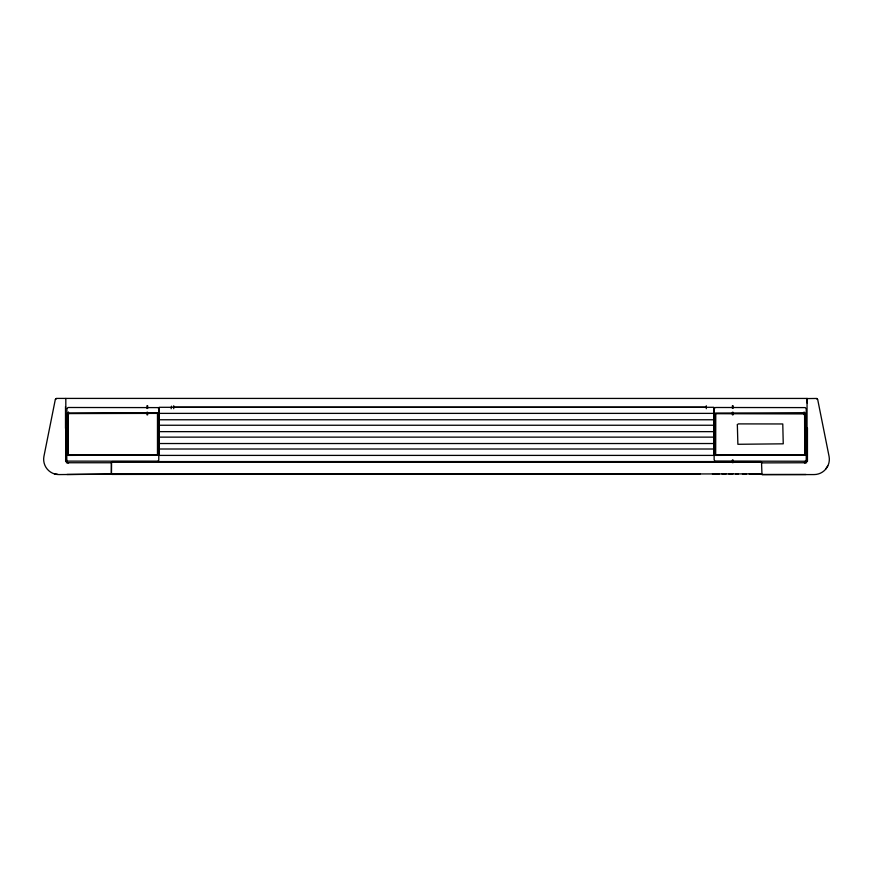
<?xml version="1.0" encoding="UTF-8"?>
<svg xmlns="http://www.w3.org/2000/svg" width="873" height="873" viewBox="0 0 873 873"><rect width="100%" height="100%" fill="white"/><g stroke="black" fill="none" stroke-linecap="round" stroke-linejoin="round"><path stroke-width="1.31" d="M55.337 399.365L43.934 456.372A15.288 15.288 0 0 0 58.993 474.574L111.362 474.17L111.471 462.745L66.348 462.745M159.126 438.028L159.126 437.133L713.885 437.133L713.885 438.028M159.126 426.144L159.126 425.249L713.885 425.249L713.885 426.144M171.141 408.75L171.544 406.185M111.384 474.028L66.981 474.476M804.71 454.746L804.6 413.486L715.653 413.507L715.554 454.691M55.479 399.398L56.221 398.601M827.735 465.855L825.76 468.943M55.556 399.147L56.352 398.579M715.391 413.54L804.884 413.78M805.31 461.119L806.237 459.787L806.237 408.935L805.31 407.604L715.587 407.495L714.245 408.411L714.136 459.787L715.063 461.119L804.775 461.239M804.688 462.734L804.47 462.745A2.946 2.946 0 0 0 806.401 462.024M806.019 474.476L761.976 474.508L761.518 462.144L111.449 462.09L111.46 473.897L112.05 474.421L761.518 473.897L749.252 473.897M56.276 398.415L807.23 398.448L807.23 403.162M816.812 398.459L807.558 398.568M173.727 407.189L706.29 407.189M159.126 419.771L713.885 419.771M159.126 431.644L713.885 431.644M159.126 443.528L713.885 443.528M159.126 455.4L713.885 455.4M112.039 461.566L760.929 461.566M806.652 462.745L761.616 462.886M111.46 473.897L700.19 473.897M712.455 473.897L719.276 473.897M721.993 473.897L726.085 473.897M728.813 473.897L732.894 473.897M735.623 473.897L738.351 473.897M742.443 473.897L746.524 473.897M68.312 462.734L68.531 462.745A2.946 2.946 0 0 1 66.599 462.024M57.76 474.421L54.181 473.69M816.648 398.579L817.488 399.267M715.533 454.855L804.83 454.855L805.004 413.715M816.768 398.601L817.444 399.147M157.478 413.595L157.478 454.855L68.05 454.702L68.334 413.529L157.315 413.366L68.192 413.398L68.007 454.538M817.663 399.365L829.066 456.372A15.288 15.288 0 0 1 814.007 474.574L762.118 474.617L761.616 474.028M807.449 427.966L807.449 461.348M807.056 398.448L807.034 428.392M804.098 411.991L804.098 414.719M733.102 405.727L733.102 408.335M733.102 412.242L733.102 414.85M733.102 459.995L733.102 462.668M732.392 405.727L732.392 408.335M732.392 412.242L732.392 414.85M732.392 459.995L732.392 462.668M715.467 413.78L715.467 454.484M713.863 413.998L713.863 407.298L159.115 407.298L159.115 413.998M713.863 448.897L713.885 413.376L159.126 413.376L159.115 448.897M713.885 455.39L713.885 449.006L159.126 449.006L159.126 455.39M706.29 405.759L706.29 408.684M173.727 405.759L173.727 408.684M157.664 413.715L157.664 454.538M147.657 405.727L147.657 408.488M147.657 412.242L147.657 414.85M146.959 405.727L146.959 408.488M146.959 412.242L146.959 414.85M68.454 411.991L68.454 414.719M65.813 398.459L65.813 407.2M65.65 427.966L65.65 461.348M65.508 406.567L65.508 428.392M67.69 462.625A2.946 2.946 0 0 1 65.573 459.798M807.416 459.82A2.914 2.914 0 0 1 805.321 462.614M737.347 424.769L737.881 444.292L783.245 443.822L782.775 423.962L738.231 423.896L737.347 424.769M67.494 413.311L67.963 455.4L158.188 454.931L157.718 412.842L67.494 413.311M714.834 413.311L715.303 455.4L805.528 454.931L805.059 412.842L714.834 413.311M66.905 408.411L66.785 459.787L67.712 461.119L157.435 461.239L158.777 460.311L158.886 408.935L157.958 407.604L68.247 407.495L66.905 408.411"/></g></svg>
